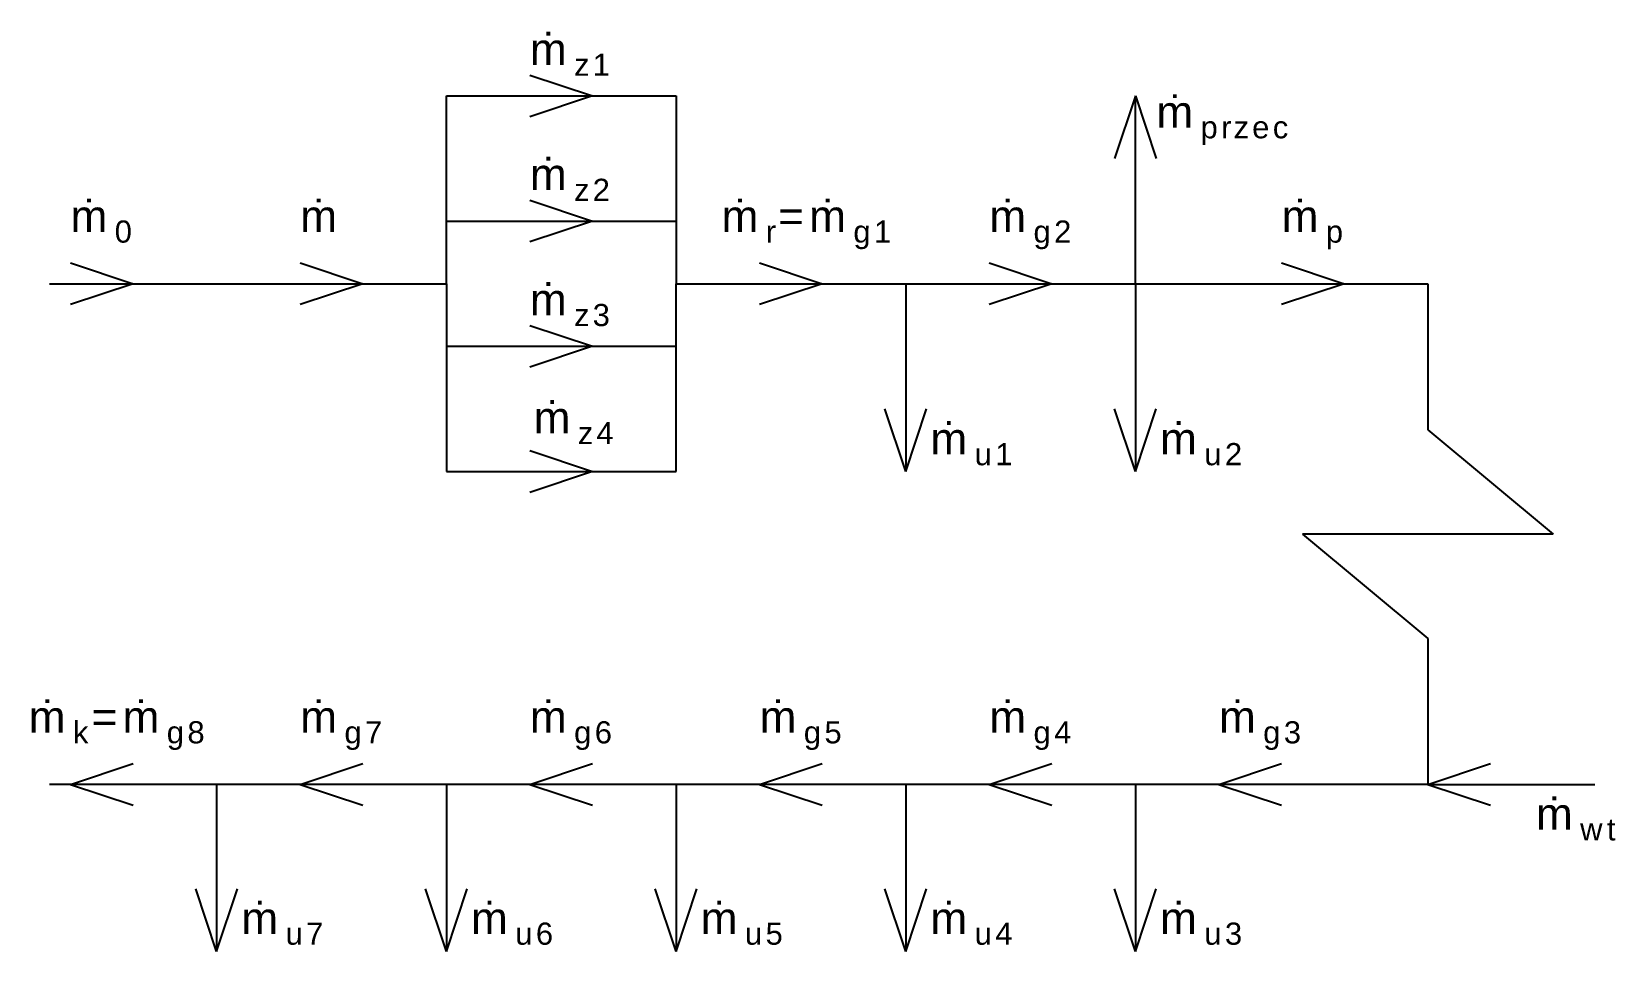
# Model space of a CAD drawing. Header units: millimetres. Extents: x -9 to 750, y -320 to 121.
import ezdxf

# ---------------------------------------------------------------- set-up
doc = ezdxf.new("R2010")
doc.units = ezdxf.units.MM
doc.styles.get("Standard").update_dxf_attribs({"font": 'arial.ttf'})

msp = doc.modelspace()

# ---------------------------------------------------------------- linework, layer by layer
at = {"lineweight": 25}
for p, q in [((230, 100), (260, 90)), ((190, 0), (190, 90)), ((190, 90), (300, 90)), ((260, 90), (230, 80)), ((300, 90), (300, 0)), ((520, 90), (510, 60)), ((520, 0), (520, 90)), ((520, 90), (530, 60)), ((190, 30), (300, 30)), ((10, 10), (40, 0)), ((120, 10), (150, 0)), ((340, 10), (370, 0)), ((450, 10), (480, 0)), ((590, 10), (620, 0)), ((0, 0), (190, 0)), ((40, 0), (10, -10)), ((150, 0), (120, -10)), ((190, 0), (190, -90)), ((300, -90), (300, 0)), ((300, 0), (660, 0)), ((370, 0), (340, -10)), ((410, 0), (410, -90)), ((480, 0), (450, -10)), ((520, 0), (520, -90)), ((620, 0), (590, -10)), ((660, 0), (660, -70)), ((230, -20), (260, -30)), ((190, -30), (300, -30)), ((260, -30), (230, -40)), ((410, -90), (400, -60)), ((410, -90), (420, -60)), ((520, -90), (510, -60)), ((520, -90), (530, -60)), ((660, -70), (720, -120)), ((230, -80), (260, -90)), ((190, -90), (300, -90)), ((260, -90), (230, -100)), ((720, -120), (600, -120)), ((600, -120), (660, -170)), ((660, -170), (660, -240)), ((10, -240), (40, -230)), ((120, -240), (150, -230)), ((230, -240), (260, -230)), ((340, -240), (370, -230)), ((450, -240), (480, -230)), ((560, -240), (590, -230)), ((660, -240), (690, -230)), ((660, -240), (0, -240)), ((10, -240), (40, -250)), ((80, -240), (80, -320)), ((80, -240), (80, -320)), ((80, -240), (80, -320)), ((80, -240), (80, -320)), ((120, -240), (150, -250)), ((190, -240), (190, -320)), ((190, -240), (190, -320)), ((190, -240), (190, -320)), ((230, -240), (260, -250)), ((300, -240), (300, -320)), ((300, -240), (300, -320)), ((340, -240), (370, -250)), ((410, -240), (410, -320)), ((450, -240), (480, -250)), ((520, -240), (520, -320)), ((560, -240), (590, -250)), ((660, -240), (740, -240)), ((660, -240), (690, -250)), ((80, -320), (70, -290)), ((80, -320), (90, -290)), ((190, -320), (180, -290)), ((190, -320), (200, -290)), ((300, -320), (290, -290)), ((300, -320), (310, -290)), ((410, -320), (400, -290)), ((410, -320), (420, -290)), ((520, -320), (510, -290)), ((520, -320), (530, -290))]:
    msp.add_line(p, q, dxfattribs=at)
msp.add_lwpolyline([(230, 40), (260, 30), (230, 20)], dxfattribs=at)

# ---------------------------------------------------------------- texts
at = {"lineweight": 25, "char_height": 14, "attachment_point": 1}
for s, heights, insert in [('\\A1;{\\H1.0833x;\\T1.2;ṁ\\H0.7x;\\S^ z1;}', [0], (230, 120)), ('\\A1;{\\H1.0833x;\\T1.2;ṁ\\H0.7x;\\S^ przec;}', [0], (530, 90)), ('\\A1;{\\H1.0833x;\\T1.2;ṁ\\H0.7x;\\S^ z2;}', [0], (230, 60)), ('\\A1;{\\H1.0833x;\\T1.2;ṁ\\H0.7x;\\S^ 0;}', [0], (10, 40)), ('\\A1;{\\H1.0833x;\\T1.2;ṁ}', [0], (120, 40)), ('\\A1;{\\H1.0833x;\\T1.2;ṁ\\H0.7x;\\S^ r;\\H1.4286x;=ṁ\\H0.7x;\\S^ g1;}', [0], (321.79, 40)), ('\\A1;{\\H1.0833x;\\T1.2;ṁ\\H0.7x;\\S^ g2;}', [0], (450, 40)), ('\\A1;{\\H1.0833x;\\T1.2;ṁ\\H0.7x;\\S^ p;}', [0], (590, 40)), ('\\A1;{\\H1.0833x;\\T1.2;ṁ\\H0.7x;\\S^ z3;}', [0], (230, 0)), ('\\A1;{\\H1.0833x;\\T1.2;ṁ\\H0.7x;\\S^ z4;}', [0], (231.79, -56.58)), ('\\A1;{\\H1.0833x;\\T1.2;ṁ\\H0.7x;\\S^ u1;}', [0], (421.79, -66.68)), ('\\A1;{\\H1.0833x;\\T1.2;ṁ\\H0.7x;\\S^ u2;}', [0], (531.79, -66.68)), ('\\A1;{\\H1.0833x;\\T1.2;ṁ\\H0.7x;\\S^ k;\\H1.4286x;=ṁ\\H0.7x;\\S^ g8;}', [0], (-10, -200)), ('\\A1;{\\H1.0833x;\\T1.2;ṁ\\H0.7x;\\S^ g7;}', [17.32], (120, -200)), ('\\A1;{\\H1.0833x;\\T1.2;ṁ\\H0.7x;\\S^ g6;}', [0], (230, -200)), ('\\A1;{\\H1.0833x;\\T1.2;ṁ\\H0.7x;\\S^ g5;}', [0], (340, -200)), ('\\A1;{\\H1.0833x;\\T1.2;ṁ\\H0.7x;\\S^ g4;}', [17.32], (450, -200)), ('\\A1;{\\H1.0833x;\\T1.2;ṁ\\H0.7x;\\S^ g3;}', [17.32], (560, -200)), ('\\A1;{\\H1.0833x;\\T1.2;ṁ\\H0.7x;\\S^ wt;}', [0], (711.79, -246.5)), ('\\A1;{\\H1.0833x;\\T1.2;ṁ\\H0.7x;\\S^ u7;}', [0], (91.79, -296.5)), ('\\A1;{\\H1.0833x;\\T1.2;ṁ\\H0.7x;\\S^ u6;}', [0], (201.79, -296.5)), ('\\A1;{\\H1.0833x;\\T1.2;ṁ\\H0.7x;\\S^ u5;}', [0], (311.79, -296.5)), ('\\A1;{\\H1.0833x;\\T1.2;ṁ\\H0.7x;\\S^ u4;}', [0], (421.79, -296.5)), ('\\A1;{\\H1.0833x;\\T1.2;ṁ\\H0.7x;\\S^ u3;}', [0], (531.79, -296.5))]:
    msp.add_mtext_dynamic_manual_height_columns(s, width=39.0457, gutter_width=12.5, heights=heights, dxfattribs=dict(at, insert=insert))

doc.saveas('drawing.dxf')
